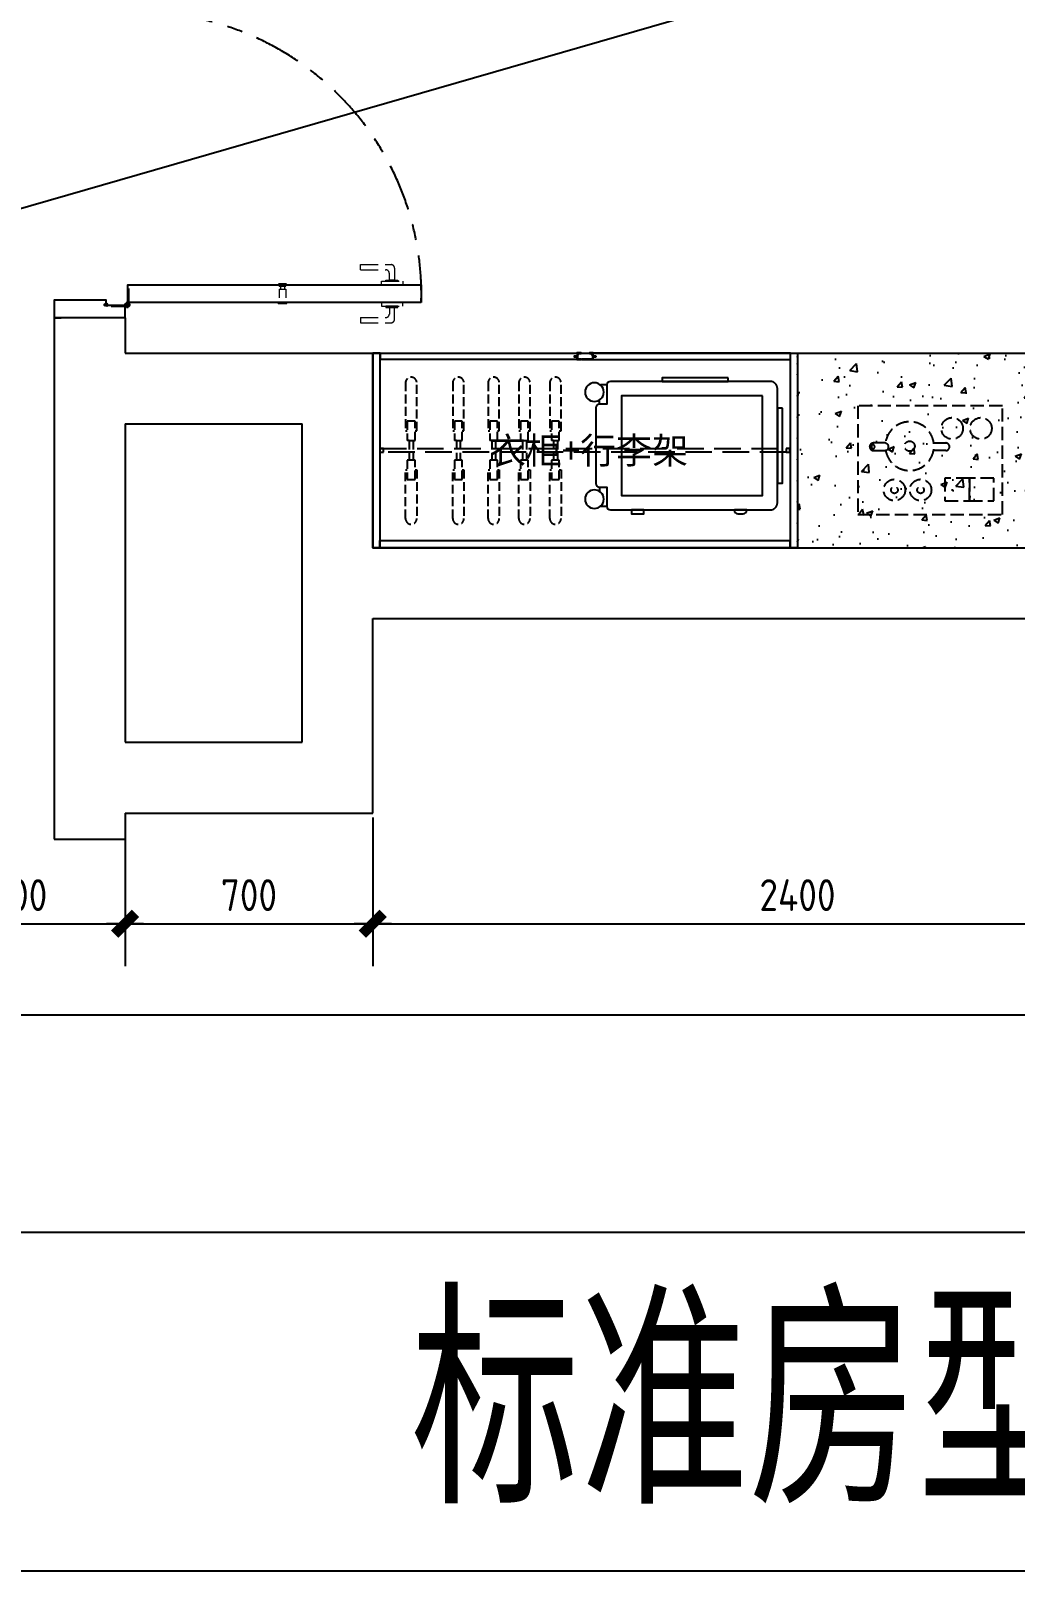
# Model space of a CAD drawing. Extents: x 220391 to 385981, y 332279 to 483868.
# Drawn here: x 246667 to 249449, y 443877 to 448230 of the extents above; entities that cross this region are included whole.
import ezdxf

# ---------------------------------------------------------------- set-up
doc = ezdxf.new("R2010")
doc.units = 0
doc.header["$MEASUREMENT"] = 0
for name, pattern in [('DASH', [0.35, 0.25, -0.1]), ('DOM-虚线', [0.35, 0.25, -0.1]), ('DOM-门开启线', [0.666666, 0.333333, -0.111111, 0.111111, -0.111111]), ('家具平面底图$0$DASH', [0.35, 0.25, -0.1]), ('家具平面底图$0$DOM-虚线', [0.35, 0.25, -0.1])]:
    doc.linetypes.add(name, pattern=pattern)
for name, color, linetype in [('.', 252, 'Continuous'), ('A-门(0.18)-DOM', 60, 'Continuous'), ('A-门套(0.18)-DOM', 60, 'Continuous'), ('F-洁具-DOM', 1, 'Continuous'), ('SH-文字', 50, 'Continuous'), ('墙体', 4, 'Continuous')]:
    doc.layers.add(name, color=color, linetype=linetype)
doc.styles.add('DOM-romans.shx', font='dim.shx')
doc.styles.add('MtXpl_', font='')
doc.styles.get('MtXpl_').set_extended_font_data('YouYuan')
doc.dimstyles.new('DOM_DIM_1 80', dxfattribs={"dimscale": 60, "dimtxt": 1.5, "dimasz": 0.8, "dimexe": 2, "dimexo": 1.5, "dimgap": 0.6, "dimtad": 1, "dimdec": 0, "dimrnd": 5, "dimzin": 12, "dimdsep": 46, "dimtxsty": 'DOM-romans.shx', "dimblk": 'DOM_Dimension_Tick', "dimcen": 0.125, "dimclrd": 44, "dimclre": 44, "dimclrt": 50, "dimadec": 0, "dimazin": 0, "dimtfac": 1, "dimtdec": 0, "dimtix": 1, "dimtmove": 2, "dimatfit": 3, "dimldrblk": 'DOM_Leader_Arrow', "dimfxl": 0, "dimtvp": 1, "dimtolj": 1, "dimtzin": 0, "dimarcsym": 0})

# ---------------------------------------------------------------- blocks, each defined once
blk = doc.blocks.new('ehrhhh')
at = {"color": 0}
blk.add_line((292356.6, 467829.6), (315961.1, 467829.6), dxfattribs=at)
blk.add_lwpolyline([(292356.6, 474869.8), (315961.1, 474869.8), (315961.1, 466871.5), (292356.6, 466871.5)], close=True, dxfattribs=at)
blk = doc.blocks.new('家具平面底图$0$A$C24926126')
at = {"color": 250, "linetype": '家具平面底图$0$DOM-虚线', "ltscale": 100}
for p, q in [((-192.5, 15.9, 0.9), (-55, 15.9, 0.9)), ((-192.5, 15.9), (-55, 15.9)), ((-192.5, 15.9), (-55, 15.9)), ((-192.5, 15.9, 0.9), (-55, 15.9, 0.9)), ((-82.5, 11, 0.9), (-82.5, -11, 0.9)), ((-27.5, 11, 0.9), (-82.5, 11, 0.9)), ((-82.5, 11), (-82.5, -11)), ((-27.5, 11), (-82.5, 11)), ((-82.5, 11), (-82.5, -11)), ((-27.5, 11), (-82.5, 11)), ((-82.5, 11, 0.9), (-82.5, -11, 0.9)), ((-27.5, 11, 0.9), (-82.5, 11, 0.9)), ((-55, 15.9, 0.9), (-55, 11, 0.9)), ((-55, 15.9), (-55, 11)), ((-55, 15.9), (-55, 11)), ((-55, 15.9, 0.9), (-55, 11, 0.9)), ((-27.5, 5.5, 0.9), (-27.5, 11, 0.9)), ((-27.5, 5.5), (-27.5, 11)), ((-27.5, 5.5), (-27.5, 11)), ((-27.5, 5.5, 0.9), (-27.5, 11, 0.9)), ((-27.5, -5.5, 0.9), (-27.5, 5.5, 0.9)), ((-27.5, -5.5), (-27.5, 5.5)), ((27.5, 5.5), (-27.5, 5.5)), ((27.5, 5.5, 0.9), (-27.5, 5.5, 0.9)), ((-27.5, -5.5), (-27.5, 5.5)), ((27.5, 5.5), (-27.5, 5.5)), ((-27.5, -5.5, 0.9), (-27.5, 5.5, 0.9)), ((27.5, 5.5, 0.9), (-27.5, 5.5, 0.9)), ((82.5, 11, 0.9), (27.5, 11, 0.9)), ((82.5, 11), (27.5, 11)), ((27.5, 5.5), (27.5, 11)), ((27.5, 5.5, 0.9), (27.5, 11, 0.9)), ((27.5, 5.5), (27.5, 11)), ((27.5, 5.5, 0.9), (27.5, 11, 0.9)), ((27.5, 5.5), (27.5, -5.5)), ((27.5, 5.5, 0.9), (27.5, -5.5, 0.9)), ((27.5, 5.5), (27.5, -5.5)), ((27.5, 5.5, 0.9), (27.5, -5.5, 0.9)), ((55, 15.9, 0.9), (55, 11, 0.9)), ((192.5, 15.9, 0.9), (55, 15.9, 0.9)), ((55, 15.9), (55, 11)), ((192.5, 15.9), (55, 15.9)), ((82.5, -11, 0.9), (82.5, 11, 0.9)), ((82.5, -11), (82.5, 11)), ((-55, -15.8, 0.9), (-192.5, -15.8, 0.9)), ((-55, -15.8), (-192.5, -15.8)), ((-55, -15.8), (-192.5, -15.8)), ((-55, -15.8, 0.9), (-192.5, -15.8, 0.9)), ((-82.5, -11, 0.9), (-27.5, -11, 0.9)), ((-82.5, -11), (-27.5, -11)), ((-82.5, -11), (-27.5, -11)), ((-82.5, -11, 0.9), (-27.5, -11, 0.9)), ((-55, -11, 0.9), (-55, -15.8, 0.9)), ((-55, -11), (-55, -15.8)), ((-55, -11), (-55, -15.8)), ((-55, -11, 0.9), (-55, -15.8, 0.9)), ((-27.5, -11, 0.9), (-27.5, -5.5, 0.9)), ((-27.5, -11), (-27.5, -5.5)), ((27.5, -5.5), (-27.5, -5.5)), ((27.5, -5.5, 0.9), (-27.5, -5.5, 0.9)), ((-27.5, -11), (-27.5, -5.5)), ((27.5, -5.5), (-27.5, -5.5)), ((-27.5, -11, 0.9), (-27.5, -5.5, 0.9)), ((27.5, -5.5, 0.9), (-27.5, -5.5, 0.9)), ((27.5, -5.5), (27.5, -11)), ((27.5, -5.5, 0.9), (27.5, -11, 0.9)), ((27.5, -5.5), (27.5, -11)), ((27.5, -5.5, 0.9), (27.5, -11, 0.9)), ((27.5, -11, 0.9), (82.5, -11, 0.9)), ((27.5, -11), (82.5, -11)), ((55, -11, 0.9), (55, -15.8, 0.9)), ((55, -11), (55, -15.8)), ((55, -15.8, 0.9), (192.5, -15.8, 0.9)), ((55, -15.8), (192.5, -15.8))]:
    blk.add_line(p, q, dxfattribs=at)
blk.add_lwpolyline([(27.5, -11), (82.5, -11), (82.5, 11), (27.5, 11)], dxfattribs=at)
at = {"color": 250, "linetype": '家具平面底图$0$DOM-虚线', "ltscale": 100, "elevation": 0.9}
blk.add_lwpolyline([(27.5, -11), (82.5, -11), (82.5, 11), (27.5, 11)], dxfattribs=at)
at = {"color": 250, "linetype": '家具平面底图$0$DOM-虚线', "ltscale": 100}
blk.add_lwpolyline([(55, -11), (55, -15.8), (192.5, -15.8, 0.890447), (192.5, 15.9), (55, 15.9), (55, 11)], format="xyb", dxfattribs=at)
at = {"color": 250, "linetype": '家具平面底图$0$DOM-虚线', "ltscale": 100, "elevation": 0.9}
blk.add_lwpolyline([(55, -11), (55, -15.8), (192.5, -15.8, 0.890447), (192.5, 15.9), (55, 15.9), (55, 11)], format="xyb", dxfattribs=at)
at = {"color": 250, "linetype": '家具平面底图$0$DOM-虚线', "ltscale": 100}
for centre, start, end in [((-193.2, 0, 0.9), 87.4952, 272.5048), ((-193.2, 0), 87.4952, 272.5048), ((-193.2, 0), 87.4952, 272.5048), ((-193.2, 0, 0.9), 87.4952, 272.5048), ((190.7, 0, 0.9), 276.6333, 83.3667), ((190.7, 0), 276.6333, 83.3667)]:
    blk.add_arc(centre, 15.9, start, end, dxfattribs=at)
blk = doc.blocks.new('A$Ca7f8b2b1')
at = {"color": 8}
for p, q in [((-31.4, 171.6), (-12.9, 171.6)), ((-10, 117), (-10, 128.9)), ((-10, -117), (-10, -128.9)), ((-31.4, -171.6), (-12.9, -171.6))]:
    blk.add_line(p, q, dxfattribs=at)
for points in [[(0, 107), (0, -107, -0.414214), (-10, -117), (-31.4, -117), (-31.4, -171.6, -0.414214), (-41.4, -181.6), (-493.1, -181.6, -0.414214), (-513.1, -161.6), (-513.1, 161.6, -0.414214), (-493.1, 181.6), (-41.4, 181.6, -0.414214), (-31.4, 171.6), (-31.4, 117), (-10, 117, -0.414214)], [(-426.3, -181.6), (-391.6, -181.6), (-391.6, -182.6, -0.414214), (-401.6, -192.6), (-416.3, -192.6, -0.414214), (-426.3, -182.6)]]:
    blk.add_lwpolyline(points, format="xyb", close=True, dxfattribs=at)
for points in [[(-374.4, 191.4), (-187.8, 191.4), (-187.8, 181.6), (-374.4, 181.6)], [(-471.2, 141), (-72.5, 141), (-72.5, -141.1), (-471.2, -141.1)], [(-527.9, 106.1), (-513.1, 106.1), (-513.1, -106.1), (-527.9, -106.1)], [(-135.5, -181.6), (-100.8, -181.6), (-100.8, -192.6), (-135.5, -192.6)]]:
    blk.add_lwpolyline(points, close=True, dxfattribs=at)
for centre in [(4, 151.3), (4, -151.3)]:
    blk.add_circle(centre, 26.4, dxfattribs=at)
blk = doc.blocks.new('A$Ce5e56844')
at = {"layer": 'A-门(0.18)-DOM'}
h = blk.add_hatch(dxfattribs=at)
h.set_pattern_fill('ANSI37', color=250, scale=8.333333, angle=270, style=0)
h.set_pattern_definition([(315, (42530.9236, 241286.5118), (0.7365695637, 0.7365695637), []), (45, (42530.9236, 241286.5118), (-0.7365695637, 0.7365695637), [])])
edge = h.paths.add_edge_path()
edge.add_line((-53.6, 863.9), (-54.5, 863.9))
edge.add_line((-54.5, 863.9), (-53.6, 864.8))
edge.add_arc((-53.8, 865), 0.208, 315, 495)
edge.add_line((-53.9, 865.1), (-55.1, 863.9))
edge.add_line((-55.1, 863.9), (-55.8, 863.9))
edge.add_line((-55.8, 863.9), (-54.9, 864.8))
edge.add_arc((-55, 865), 0.208, 315, 495)
edge.add_line((-55.2, 865.1), (-56.4, 863.9))
edge.add_line((-56.4, 863.9), (-57, 863.9))
edge.add_line((-57, 863.9), (-56.1, 864.8))
edge.add_arc((-56.3, 865), 0.208, 315, 495)
edge.add_line((-56.4, 865.1), (-57.6, 863.9))
edge.add_line((-57.6, 863.9), (-57.8, 863.9))
edge.add_line((-57.8, 863.9), (-57.8, 863.1))
edge.add_line((-57.8, 863.1), (-57.6, 863.1))
edge.add_line((-57.6, 863.1), (-56.4, 861.9))
edge.add_arc((-56.3, 862.1), 0.208, 225, 302.0278)
edge.add_arc((-56.3, 862.1), 0.208, 302.0278, 374.0362)
edge.add_arc((-56.3, 862.1), 0.208, 374.0362, 405)
edge.add_line((-56.1, 862.2), (-57, 863.1))
edge.add_line((-57, 863.1), (-56.4, 863.1))
edge.add_line((-56.4, 863.1), (-55.2, 861.9))
edge.add_arc((-55, 862.1), 0.208, 225, 302.0278)
edge.add_arc((-55, 862.1), 0.208, 302.0278, 374.0362)
edge.add_arc((-55, 862.1), 0.208, 374.0362, 405)
edge.add_line((-54.9, 862.2), (-55.8, 863.1))
edge.add_line((-55.8, 863.1), (-55.1, 863.1))
edge.add_line((-55.1, 863.1), (-53.9, 861.9))
edge.add_arc((-53.8, 862.1), 0.208, 225, 302.0278)
edge.add_arc((-53.8, 862.1), 0.208, 302.0278, 374.0362)
edge.add_arc((-53.8, 862.1), 0.208, 374.0362, 405)
edge.add_line((-53.6, 862.2), (-54.5, 863.1))
edge.add_line((-54.5, 863.1), (-53.6, 863.1))
edge.add_arc((-51.1, 863.5), 2.5, 189.5941, 530.4059)
edge = h.paths.add_edge_path(flags=16)
edge.add_arc((-51.1, 863.5), 1.67, 90, 450)
h = blk.add_hatch(dxfattribs=at)
h.set_pattern_fill('ANSI37', color=250, scale=8.333333, angle=270, style=0)
h.set_pattern_definition([(315, (42530.7728, 241336.4895), (0.7365695637, 0.7365695637), []), (45, (42530.7728, 241336.4895), (-0.7365695637, 0.7365695637), [])])
edge = h.paths.add_edge_path()
edge.add_line((-53.8, 36.1), (-54.7, 36.1))
edge.add_line((-54.7, 36.1), (-53.8, 35.2))
edge.add_arc((-53.9, 35.1), 0.208, -135, 45, ccw=False)
edge.add_line((-54.1, 34.9), (-55.3, 36.1))
edge.add_line((-55.3, 36.1), (-55.9, 36.1))
edge.add_line((-55.9, 36.1), (-55, 35.2))
edge.add_arc((-55.2, 35.1), 0.208, -135, 45, ccw=False)
edge.add_line((-55.3, 34.9), (-56.5, 36.1))
edge.add_line((-56.5, 36.1), (-57.2, 36.1))
edge.add_line((-57.2, 36.1), (-56.3, 35.2))
edge.add_arc((-56.4, 35.1), 0.208, -135, 45, ccw=False)
edge.add_line((-56.6, 34.9), (-57.8, 36.1))
edge.add_line((-57.8, 36.1), (-58, 36.1))
edge.add_line((-58, 36.1), (-58, 36.9))
edge.add_line((-58, 36.9), (-57.8, 36.9))
edge.add_line((-57.8, 36.9), (-56.6, 38.1))
edge.add_arc((-56.4, 37.9), 0.208, 57.9722, 135, ccw=False)
edge.add_arc((-56.4, 37.9), 0.208, -14.0362, 57.9722, ccw=False)
edge.add_arc((-56.4, 37.9), 0.208, -45, -14.0362, ccw=False)
edge.add_line((-56.3, 37.8), (-57.2, 36.9))
edge.add_line((-57.2, 36.9), (-56.5, 36.9))
edge.add_line((-56.5, 36.9), (-55.3, 38.1))
edge.add_arc((-55.2, 37.9), 0.208, 57.9722, 135, ccw=False)
edge.add_arc((-55.2, 37.9), 0.208, -14.0362, 57.9722, ccw=False)
edge.add_arc((-55.2, 37.9), 0.208, -45, -14.0362, ccw=False)
edge.add_line((-55, 37.8), (-55.9, 36.9))
edge.add_line((-55.9, 36.9), (-55.3, 36.9))
edge.add_line((-55.3, 36.9), (-54.1, 38.1))
edge.add_arc((-53.9, 37.9), 0.208, 57.9722, 135, ccw=False)
edge.add_arc((-53.9, 37.9), 0.208, -14.0362, 57.9722, ccw=False)
edge.add_arc((-53.9, 37.9), 0.208, -45, -14.0362, ccw=False)
edge.add_line((-53.8, 37.8), (-54.7, 36.9))
edge.add_line((-54.7, 36.9), (-53.8, 36.9))
edge.add_arc((-51.3, 36.5), 2.5, -170.4059, 170.4059, ccw=False)
edge = h.paths.add_edge_path(flags=16)
edge.add_arc((-51.3, 36.5), 1.67, -90, 270, ccw=False)
at = {"layer": 'A-门(0.18)-DOM', "color": 250}
for p, q in [((-57.8, 863.9), (-57.8, 863.1)), ((-57.6, 863.9), (-57.8, 863.9)), ((-57.6, 863.1), (-57.8, 863.1)), ((-57.6, 863.9), (-56.4, 865.1)), ((-57.6, 863.1), (-56.4, 861.9)), ((-57, 863.9), (-56.1, 864.8)), ((-56.4, 863.9), (-57, 863.9)), ((-57, 863.1), (-56.1, 862.2)), ((-56.4, 863.1), (-57, 863.1)), ((-56.4, 863.9), (-55.2, 865.1)), ((-56.4, 863.1), (-55.2, 861.9)), ((-55.8, 863.9), (-54.9, 864.8)), ((-55.1, 863.9), (-55.8, 863.9)), ((-55.8, 863.1), (-54.9, 862.2)), ((-55.1, 863.1), (-55.8, 863.1)), ((-55.1, 863.9), (-53.9, 865.1)), ((-55.1, 863.1), (-53.9, 861.9)), ((-54.5, 863.9), (-53.6, 864.8)), ((-53.6, 863.9, 0), (-54.5, 863.9)), ((-53.6, 863.1, 0), (-54.5, 863.1)), ((-54.5, 863.1), (-53.6, 862.2)), ((6.5, 45.5, 0), (6.5, 27.5, 0)), ((8, 82.5), (8, 42.3)), ((10, 82.5), (8, 82.5)), ((10, 77.5), (8, 76.5)), ((10, 71.5), (8, 72.5)), ((10, 65.4), (8, 64.4)), ((10, 59.4), (8, 60.4)), ((10, 82.5), (10, 41.4)), ((-58, 36.1), (-58, 36.9)), ((-57.8, 36.9), (-58, 36.9)), ((-57.8, 36.1), (-58, 36.1)), ((-57.8, 36.9), (-56.6, 38.1)), ((-57.8, 36.1), (-56.6, 34.9)), ((-57.2, 36.9), (-56.3, 37.8)), ((-56.5, 36.9), (-57.2, 36.9)), ((-57.2, 36.1), (-56.3, 35.2)), ((-56.5, 36.1), (-57.2, 36.1)), ((-56.5, 36.9), (-55.3, 38.1)), ((-56.5, 36.1), (-55.3, 34.9)), ((-55.9, 36.9), (-55, 37.8)), ((-55.3, 36.9), (-55.9, 36.9)), ((-55.3, 36.1), (-55.9, 36.1)), ((-55.9, 36.1), (-55, 35.2)), ((-55.3, 36.9), (-54.1, 38.1)), ((-55.3, 36.1), (-54.1, 34.9)), ((-54.7, 36.9), (-53.8, 37.8)), ((-53.8, 36.9, 0), (-54.7, 36.9)), ((-53.8, 36.1, 0), (-54.7, 36.1)), ((-54.7, 36.1), (-53.8, 35.2)), ((-39.5, 35), (0.7, 35)), ((-39.5, 35), (-39.5, 33)), ((-39.5, 33), (1.6, 33)), ((-34.5, 33), (-33.5, 35)), ((-28.5, 33), (-29.5, 35)), ((-22.4, 33), (-21.4, 35)), ((-16.4, 33), (-17.4, 35)), ((15.5, 36.5, 0), (-2.5, 36.5, 0)), ((0, 33), (0, 35)), ((8, 43), (10, 43))]:
    blk.add_line(p, q, dxfattribs=at)
at = {"layer": 'A-门(0.18)-DOM', "color": 8, "linetype": 'DASH', "lineweight": 9, "ltscale": 200}
for p, q in [((665.4, 135.4), (665.4, 150.2)), ((665.4, 150.2), (751.6, 150.2)), ((665.4, 135.4), (736.9, 135.4)), ((761.6, 140.2), (761.6, 135.4)), ((761.6, 140.2), (761.6, 106.6)), ((746.9, 106.6), (746.9, 125.4)), ((761.6, 106.6), (746.9, 106.6)), ((665.4, 0.6), (665.4, -14.2)), ((665.4, 0.6), (736.9, 0.6)), ((761.6, 29.4), (746.9, 29.4)), ((746.9, 29.4), (746.9, 10.6)), ((761.6, -4.2), (761.6, 29.4)), ((761.6, -4.2), (761.6, 0.6)), ((665.4, -14.2), (751.6, -14.2))]:
    blk.add_line(p, q, dxfattribs=at)
at = {"layer": 'A-门(0.18)-DOM', "color": 8, "linetype": 'DASH', "lineweight": 9, "ltscale": 100}
for p, q in [((433, 94.2), (435.8, 96.4)), ((433, 94.2), (433, 93)), ((433, 94.2), (457, 94.2)), ((433, 93), (457, 93)), ((435.8, 96.4), (454.2, 96.4)), ((435.8, 88.9), (435.8, 93)), ((435.8, 88.9), (454.2, 88.9)), ((439, 88.9), (439, 81)), ((451, 88.9), (451, 81)), ((454.2, 96.4), (457, 94.2)), ((454.2, 88.9), (454.2, 93)), ((457, 94.2), (457, 93)), ((435.8, 81), (435.8, 43)), ((435.8, 81), (454.2, 81)), ((454.2, 81), (454.2, 43)), ((433, 43), (457, 43)), ((433, 40.6), (433, 43)), ((433, 40.6), (457, 40.6)), ((457, 40.6), (457, 43))]:
    blk.add_line(p, q, dxfattribs=at)
at = {"layer": 'A-门(0.18)-DOM', "color": 1}
blk.add_lwpolyline([(837, 43), (8, 43), (8, 93), (837, 93)], close=True, dxfattribs=at)
at = {"layer": 'A-门(0.18)-DOM', "color": 8, "linetype": 'DASH', "lineweight": 9, "ltscale": 200}
for points in [[(785, 93), (725, 93), (725, 103), (785, 103)], [(771.2, 103), (736.8, 103), (736.8, 106.6), (771.2, 106.6)], [(785, 43), (725, 43), (725, 33), (785, 33)], [(771.2, 33), (736.8, 33), (736.8, 29.4), (771.2, 29.4)]]:
    blk.add_lwpolyline(points, close=True, dxfattribs=at)
at = {"layer": 'A-门(0.18)-DOM', "color": 250}
for centre, radius in [((-51.1, 863.5, 0), 1.67), ((-51.3, 36.5, 0), 1.67), ((6.5, 36.5), 6), ((6.5, 36.5), 5)]:
    blk.add_circle(centre, radius, dxfattribs=at)
for centre, radius, start, end in [((-56.3, 865), 0.208, 315, 135), ((-56.3, 862.1), 0.208, 225, 45), ((-55, 865), 0.208, 315, 135), ((-55, 862.1), 0.208, 225, 45), ((-53.8, 865), 0.208, 315, 135), ((-53.8, 862.1), 0.208, 225, 45), ((-51.1, 863.5, 0), 2.5, 189.5941, 170.4059), ((-56.4, 37.9), 0.208, 315, 135), ((-56.4, 35.1), 0.208, 225, 45), ((-55.2, 37.9), 0.208, 315, 135), ((-55.2, 35.1), 0.208, 225, 45), ((-53.9, 37.9), 0.208, 315, 135), ((-53.9, 35.1), 0.208, 225, 45), ((-51.3, 36.5, 0), 2.5, 189.5941, 170.4059)]:
    blk.add_arc(centre, radius, start, end, dxfattribs=at)
at = {"layer": 'A-门(0.18)-DOM', "color": 250, "linetype": 'DOM-门开启线', "ltscale": 400}
blk.add_arc((40.8, 66.5, 0), 796.6, 358.3103, 92.9233, dxfattribs=at)
at = {"layer": 'A-门(0.18)-DOM', "color": 8, "linetype": 'DASH', "lineweight": 9, "ltscale": 200}
for centre, start, end in [((736.9, 125.4), 0, 90), ((751.6, 140.2), 0, 90), ((736.9, 10.6), 270, 0), ((751.6, -4.2), 270, 0)]:
    blk.add_arc(centre, 10, start, end, dxfattribs=at)
at = {"layer": 'A-门套(0.18)-DOM', "color": 1}
for points in [[(0.2, 900), (0.2, 865), (-57.8, 865), (-57.8, 865), (-57.8, 865), (-57.8, 862), (-52.8, 862), (-52.8, 850), (-199.8, 850), (-199.8, 900), (-179.8, 900)], [(0, 0), (0, 35), (-58, 35), (-58, 35), (-58, 35), (-58, 38), (-53, 38), (-53, 50), (-200, 50), (-200, 0), (-180, 0)]]:
    blk.add_lwpolyline(points, dxfattribs=at)
blk = doc.blocks.new('DOM_Dimension_Tick')
at = {"color": 0, "linetype": 'ByBlock'}
for p, q in [((-1.091, 0), (0, 0)), ((0, 0), (1.091, 0))]:
    blk.add_line(p, q, dxfattribs=at)
at = {"color": 0, "linetype": 'Continuous', "const_width": 0.608}
blk.add_lwpolyline([(-0.61, -0.61), (0.61, 0.61)], dxfattribs=at)
blk = doc.blocks.new('*D915')
at = {"color": 44, "lineweight": -2, "transparency": 16777216}
for p, q in [((246247, 448519.4), (245827, 448519.4)), ((245947, 448471.4), (245947, 447367.4)), ((246247, 447319.4), (245827, 447319.4))]:
    blk.add_line(p, q, dxfattribs=at)
at = {"layer": 'Defpoints', "color": 0, "transparency": 16777216}
for p in [(246933.7, 448519.4), (245947, 447319.4), (246933.7, 447319.4)]:
    blk.add_point(p, dxfattribs=at)
at = {"color": 44, "lineweight": -2, "transparency": 16777216, "xscale": 48, "yscale": 48, "zscale": 48}
for p, rotation in [((245947, 448519.4), 90), ((245947, 447319.4), 270)]:
    blk.add_blockref('DOM_Dimension_Tick', p, dxfattribs=dict(at, rotation=rotation))
at = {"color": 50, "transparency": 16777216, "insert": (245866, 447919.4), "char_height": 90, "attachment_point": 5, "rotation": 90, "style": 'DOM-romans.shx'}
blk.add_mtext('\\A1;1200', dxfattribs=at)
blk = doc.blocks.new('DOM_Leader_Arrow')
at = {"color": 0, "linetype": 'ByBlock'}
blk.add_line((0, 0), (-1.5, 0), dxfattribs=at)
for points in [[(-1.288, 1.003), (-0.895, 1.278), (-0.36, 0), (0, 0)], [(-1.288, -1.003), (-0.895, -1.278), (-0.36, 0), (0, 0)]]:
    blk.add_solid(points, dxfattribs=at)
blk = doc.blocks.new('*D916')
at = {"color": 44, "lineweight": -2, "transparency": 16777216}
for p, q in [((246247, 447319.4), (245827, 447319.4)), ((245947, 447271.4), (245947, 446817.4)), ((246247, 446769.4), (245827, 446769.4))]:
    blk.add_line(p, q, dxfattribs=at)
at = {"layer": 'Defpoints', "color": 0, "transparency": 16777216}
for p in [(246933.7, 447319.4), (245947, 446769.4), (247633.7, 446769.4)]:
    blk.add_point(p, dxfattribs=at)
at = {"color": 44, "lineweight": -2, "transparency": 16777216, "xscale": 48, "yscale": 48, "zscale": 48}
for p, rotation in [((245947, 447319.4), 90), ((245947, 446769.4), 270)]:
    blk.add_blockref('DOM_Dimension_Tick', p, dxfattribs=dict(at, rotation=rotation))
at = {"color": 50, "transparency": 16777216, "insert": (245866, 447044.4), "char_height": 90, "attachment_point": 5, "rotation": 90, "style": 'DOM-romans.shx'}
blk.add_mtext('\\A1;550', dxfattribs=at)
blk = doc.blocks.new('*D918')
at = {"color": 44, "lineweight": -2, "transparency": 16777216}
for p, q in [((246333.7, 446006.5), (246333.7, 445586.5)), ((246933.7, 446006.5), (246933.7, 445586.5)), ((246381.7, 445706.5), (246885.7, 445706.5))]:
    blk.add_line(p, q, dxfattribs=at)
at = {"layer": 'Defpoints', "color": 0, "transparency": 16777216}
for p in [(246333.7, 448540.7), (246933.7, 448540.7), (246933.7, 445706.5)]:
    blk.add_point(p, dxfattribs=at)
at = {"color": 44, "lineweight": -2, "transparency": 16777216, "xscale": 48, "yscale": 48, "zscale": 48, "rotation": 180}
blk.add_blockref('DOM_Dimension_Tick', (246333.7, 445706.5), dxfattribs=at)
at = {"color": 44, "lineweight": -2, "transparency": 16777216, "xscale": 48, "yscale": 48, "zscale": 48}
blk.add_blockref('DOM_Dimension_Tick', (246933.7, 445706.5), dxfattribs=at)
at = {"color": 50, "transparency": 16777216, "insert": (246633.7, 445787.5), "char_height": 90, "attachment_point": 5, "style": 'DOM-romans.shx'}
blk.add_mtext('\\A1;600', dxfattribs=at)
blk = doc.blocks.new('*D919')
at = {"color": 44, "lineweight": -2, "transparency": 16777216}
for p, q in [((246933.7, 446006.5), (246933.7, 445586.5)), ((247633.7, 446006.5), (247633.7, 445586.5)), ((246981.7, 445706.5), (247585.7, 445706.5))]:
    blk.add_line(p, q, dxfattribs=at)
at = {"layer": 'Defpoints', "color": 0, "transparency": 16777216}
for p in [(246933.7, 448540.7), (247633.7, 447440.7), (247633.7, 445706.5)]:
    blk.add_point(p, dxfattribs=at)
at = {"color": 44, "lineweight": -2, "transparency": 16777216, "xscale": 48, "yscale": 48, "zscale": 48, "rotation": 180}
blk.add_blockref('DOM_Dimension_Tick', (246933.7, 445706.5), dxfattribs=at)
at = {"color": 44, "lineweight": -2, "transparency": 16777216, "xscale": 48, "yscale": 48, "zscale": 48}
blk.add_blockref('DOM_Dimension_Tick', (247633.7, 445706.5), dxfattribs=at)
at = {"color": 50, "transparency": 16777216, "insert": (247283.7, 445787.5), "char_height": 90, "attachment_point": 5, "style": 'DOM-romans.shx'}
blk.add_mtext('\\A1;700', dxfattribs=at)
blk = doc.blocks.new('*D920')
at = {"color": 44, "lineweight": -2, "transparency": 16777216}
for p, q in [((247633.7, 446006.5), (247633.7, 445586.5)), ((250033.7, 446006.5), (250033.7, 445586.5)), ((247681.7, 445706.5), (249985.7, 445706.5))]:
    blk.add_line(p, q, dxfattribs=at)
at = {"layer": 'Defpoints', "color": 0, "transparency": 16777216}
for p in [(247633.7, 447440.7), (250033.7, 447440.7), (250033.7, 445706.5)]:
    blk.add_point(p, dxfattribs=at)
at = {"color": 44, "lineweight": -2, "transparency": 16777216, "xscale": 48, "yscale": 48, "zscale": 48, "rotation": 180}
blk.add_blockref('DOM_Dimension_Tick', (247633.7, 445706.5), dxfattribs=at)
at = {"color": 44, "lineweight": -2, "transparency": 16777216, "xscale": 48, "yscale": 48, "zscale": 48}
blk.add_blockref('DOM_Dimension_Tick', (250033.7, 445706.5), dxfattribs=at)
at = {"color": 50, "transparency": 16777216, "insert": (248833.7, 445787.5), "char_height": 90, "attachment_point": 5, "style": 'DOM-romans.shx'}
blk.add_mtext('\\A1;2400', dxfattribs=at)
blk = doc.blocks.new('*D922')
at = {"color": 44, "lineweight": -2, "transparency": 16777216}
for p, q in [((246333.7, 445706.5), (246333.7, 445328.9)), ((253835, 445706.5), (253835, 445328.9)), ((246381.7, 445448.9), (253787, 445448.9))]:
    blk.add_line(p, q, dxfattribs=at)
at = {"layer": 'Defpoints', "color": 0, "transparency": 16777216}
for p in [(246333.7, 445796.5), (253835, 445796.5), (253835, 445448.9)]:
    blk.add_point(p, dxfattribs=at)
at = {"color": 44, "lineweight": -2, "transparency": 16777216, "xscale": 48, "yscale": 48, "zscale": 48, "rotation": 180}
blk.add_blockref('DOM_Dimension_Tick', (246333.7, 445448.9), dxfattribs=at)
at = {"color": 44, "lineweight": -2, "transparency": 16777216, "xscale": 48, "yscale": 48, "zscale": 48}
blk.add_blockref('DOM_Dimension_Tick', (253835, 445448.9), dxfattribs=at)
at = {"color": 50, "transparency": 16777216, "insert": (250084.4, 445529.9), "char_height": 90, "attachment_point": 5, "style": 'DOM-romans.shx'}
blk.add_mtext('\\A1;7500', dxfattribs=at)

msp = doc.modelspace()

# ---------------------------------------------------------------- hatches: boundary and pattern name
at = {"layer": '.', "ltscale": 0.025}
h = msp.add_hatch(color=250, dxfattribs=at)
h.dxf.hatch_style = 1
edge = h.paths.add_edge_path()
edge.add_line((248207.3, 447309.4), (248209.5, 447308.7))
edge.add_arc((248209.5, 447308.8), 0.1, 252.175, 360)
edge.add_line((248209.6, 447308.8), (248209.6, 447309.4))
edge.add_line((248209.6, 447309.4), (248211.3, 447309.4))
edge.add_line((248211.3, 447309.4), (248211.3, 447301.6))
edge.add_line((248211.3, 447301.6), (248211.3, 447309.4))
edge.add_line((248211.3, 447309.4), (248211.3, 447301.6))
edge.add_line((248211.3, 447301.6), (248210.6, 447301.6))
edge.add_arc((248210.6, 447301.5), 0.1, 449.3037, 540)
edge.add_line((248210.5, 447301.5), (248210.5, 447301.4))
edge.add_arc((248210.7, 447301.4), 0.25, 540, 630)
edge.add_line((248210.7, 447301.1), (248212.5, 447301.1))
edge.add_arc((248212.5, 447301.4), 0.25, 270, 311.8702)
edge.add_arc((248212.8, 447301), 0.25, 450, 491.8702, ccw=False)
edge.add_line((248212.8, 447301.3), (248222.2, 447301.3))
edge.add_arc((248222.2, 447301.8), 0.5, 270, 360)
edge.add_line((248222.7, 447301.8), (248222.7, 447302.1))
edge.add_arc((248222.2, 447302.1), 0.5, 360, 450)
edge.add_line((248222.2, 447302.6), (248212.7, 447302.6))
edge.add_line((248212.7, 447302.6), (248212.7, 447303.4))
edge.add_line((248212.7, 447303.4), (248212.6, 447303.6))
edge.add_line((248212.6, 447303.6), (248212.6, 447312.2))
edge.add_arc((248215.6, 447312.2), 3, 524.6049, 540, ccw=False)
edge.add_arc((248221.2, 447310.7), 8.73, 482.8783, 524.6049, ccw=False)
edge.add_arc((248218.1, 447315.5), 3, 450, 482.8783, ccw=False)
edge.add_line((248218.1, 447318.5), (248222.2, 447318.5))
edge.add_arc((248222.2, 447319), 0.5, 270, 360)
edge.add_line((248222.7, 447319), (248222.7, 447319.4))
edge.add_arc((248222.2, 447319.4), 0.5, 360, 450)
edge.add_line((248222.2, 447319.9), (248213.9, 447319.9))
edge.add_arc((248213.9, 447320.4), 0.5, 245.6127, 270, ccw=False)
edge.add_line((248213.7, 447320), (248213.6, 447320))
edge.add_arc((248213.4, 447319.5), 0.5, 425.6127, 450)
edge.add_line((248213.4, 447320), (248210.7, 447320))
edge.add_arc((248210.7, 447319.8), 0.25, 450, 540)
edge.add_line((248210.5, 447319.8), (248210.5, 447319.7))
edge.add_arc((248210.6, 447319.7), 0.1, 180, 270)
edge.add_line((248210.6, 447319.6), (248211.3, 447319.6))
edge.add_line((248211.3, 447319.6), (248211.3, 447310.4))
edge.add_line((248211.3, 447310.4), (248209.6, 447310.4))
edge.add_line((248209.6, 447310.4), (248209.6, 447311))
edge.add_arc((248209.5, 447311), 0.1, 360, 467.825)
edge.add_line((248209.5, 447311.1), (248207.3, 447310.4))
edge.add_line((248207.3, 447310.4), (248207.3, 447311))
edge.add_arc((248207.2, 447311), 0.1, 360, 467.825)
edge.add_line((248207.2, 447311.1), (248205.1, 447310.4))
edge.add_line((248205.1, 447310.4), (248205.1, 447311))
edge.add_arc((248205, 447311), 0.1, 360, 467.825)
edge.add_line((248204.9, 447311.1), (248202.9, 447310.4))
edge.add_arc((248202.9, 447310.3), 0.1, 467.825, 540)
edge.add_line((248202.8, 447310.3), (248202.8, 447309.5))
edge.add_arc((248202.9, 447309.5), 0.1, 180, 252.175)
edge.add_line((248202.9, 447309.4), (248204.9, 447308.7))
edge.add_arc((248205, 447308.8), 0.1, 252.175, 360)
edge.add_line((248205.1, 447308.8), (248205.1, 447309.4))
edge.add_line((248205.1, 447309.4), (248207.2, 447308.7))
edge.add_arc((248207.2, 447308.8), 0.1, 252.175, 360)
edge.add_line((248207.3, 447308.8), (248207.3, 447309.4))
h = msp.add_hatch(color=250, dxfattribs=at)
h.dxf.hatch_style = 1
edge = h.paths.add_edge_path()
edge.add_arc((248264.2, 447310.3), 0.1, 360, 432.175)
edge.add_line((248264.3, 447310.4), (248262.2, 447311.1))
edge.add_arc((248262.2, 447311), 0.1, 432.175, 540)
edge.add_line((248262.1, 447311), (248262.1, 447310.4))
edge.add_line((248262.1, 447310.4), (248259.9, 447311.1))
edge.add_arc((248259.9, 447311), 0.1, 432.175, 540)
edge.add_line((248259.8, 447311), (248259.8, 447310.4))
edge.add_line((248259.8, 447310.4), (248257.6, 447311.1))
edge.add_arc((248257.6, 447311), 0.1, 432.175, 540)
edge.add_line((248257.5, 447311), (248257.5, 447310.4))
edge.add_line((248257.5, 447310.4), (248255.8, 447310.4))
edge.add_line((248255.8, 447310.4), (248255.8, 447319.6))
edge.add_line((248255.8, 447319.6), (248256.6, 447319.6))
edge.add_arc((248256.6, 447319.7), 0.1, 270, 360)
edge.add_line((248256.7, 447319.7), (248256.7, 447319.8))
edge.add_arc((248256.4, 447319.8), 0.25, 360, 450)
edge.add_line((248256.4, 447320), (248253.7, 447320))
edge.add_arc((248253.7, 447319.5), 0.5, 450, 474.3873)
edge.add_line((248253.5, 447320), (248253.5, 447320))
edge.add_arc((248253.2, 447320.4), 0.5, 270, 294.3873, ccw=False)
edge.add_line((248253.2, 447319.9), (248246, 447319.9))
edge.add_arc((248246, 447319.4), 0.5, 450, 540)
edge.add_line((248245.5, 447319.4), (248245.5, 447319))
edge.add_arc((248246, 447319), 0.5, 540, 630)
edge.add_line((248246, 447318.5), (248249.1, 447318.5))
edge.add_arc((248249.1, 447315.5), 3, 417.1217, 450, ccw=False)
edge.add_arc((248246, 447310.7), 8.73, 375.3951, 417.1217, ccw=False)
edge.add_arc((248251.5, 447312.2), 3, 360, 375.3951, ccw=False)
edge.add_line((248254.5, 447312.2), (248254.5, 447303.6))
edge.add_line((248254.5, 447303.6), (248254.4, 447303.4))
edge.add_line((248254.4, 447303.4), (248254.4, 447302.6))
edge.add_line((248254.4, 447302.6), (248224.6, 447302.6))
edge.add_arc((248224.6, 447302.1), 0.5, 450, 540)
edge.add_line((248224.1, 447302.1), (248224.1, 447301.8))
edge.add_arc((248224.6, 447301.8), 0.5, 540, 630)
edge.add_line((248224.6, 447301.3), (248254.3, 447301.3))
edge.add_arc((248254.3, 447301), 0.25, 408.1298, 450, ccw=False)
edge.add_arc((248254.6, 447301.4), 0.25, 228.1298, 270)
edge.add_line((248254.6, 447301.1), (248256.4, 447301.1))
edge.add_arc((248256.4, 447301.4), 0.25, 270, 360)
edge.add_line((248256.7, 447301.4), (248256.7, 447301.5))
edge.add_arc((248256.6, 447301.5), 0.1, 360, 450.6963)
edge.add_line((248256.6, 447301.6), (248255.8, 447301.6))
edge.add_line((248255.8, 447301.6), (248255.8, 447309.4))
edge.add_line((248255.8, 447309.4), (248257.5, 447309.4))
edge.add_line((248257.5, 447309.4), (248257.5, 447308.8))
edge.add_arc((248257.6, 447308.8), 0.1, 180, 287.825)
edge.add_line((248257.6, 447308.7), (248259.8, 447309.4))
edge.add_line((248259.8, 447309.4), (248259.8, 447308.8))
edge.add_arc((248259.9, 447308.8), 0.1, 180, 287.825)
edge.add_line((248259.9, 447308.7), (248262.1, 447309.4))
edge.add_line((248262.1, 447309.4), (248262.1, 447308.8))
edge.add_arc((248262.2, 447308.8), 0.1, 180, 287.825)
edge.add_line((248262.2, 447308.7), (248264.3, 447309.4))
edge.add_arc((248264.2, 447309.5), 0.1, 287.825, 360)
edge.add_line((248264.3, 447309.5), (248264.3, 447310.3))
at = {"layer": '.'}
h = msp.add_hatch(dxfattribs=at)
h.set_pattern_fill('AR-CONC', color=8, scale=25)
h.set_pattern_definition([(50, (250081.51, 446769.39), (179.315, -15.688), [18.75, -206.25]), (355, (250081.5, 446769.4), (-34.688, 188.048), [15, -165]), (100.451, (250096.45, 446768.08), (144.627, 172.36), [15.935, -175.286]), (46.184, (250081.5, 446819.4), (266.81, -41.38), [28.125, -309.375]), (96.636, (250103.74, 446815.94), (233.665, 243.53), [23.903, -262.93]), (351.184, (250081.5, 446819.4), (233.665, 243.53), [22.5, -247.5]), (21, (250106.51, 446806.89), (149.227, -100.655), [18.75, -206.25]), (326, (250106.5, 446806.9), (60.83, 181.288), [15, -165]), (71.451, (250118.94, 446798.5), (210.056, 80.633), [15.935, -175.286]), (37.5, (250081.51, 446769.39), (3.04, 83.2235), [0, -163, 0, -167.5, 0, -165.625]), (7.5, (250081.51, 446769.39), (65.7674, 98.603), [0, -95.5, 0, -159.25, 0, -63.125]), (327.5, (250025.76, 446769.39), (133.4556, -5.6387), [0, -62.5, 0, -195, 0, -258.75]), (317.5, (250000.76, 446769.39), (145.797, 25.026), [0, -81.25, 0, -129.5, 0, -183.75])])
h.paths.add_polyline_path([(249983.7, 447319.3), (248833.7, 447319.3), (248833.7, 446769.4), (249983.7, 446769.4)])

# ---------------------------------------------------------------- linework, layer by layer
at = {"color": 4}
for p, q in [((246933.7, 447419.4), (246733.7, 447419.4)), ((246733.7, 447419.4), (246733.7, 445945.3)), ((246933.7, 447419.4), (246933.7, 447319.4)), ((246933.7, 447319.4), (247633.7, 447319.4)), ((247633.7, 447319.4), (247633.7, 446769.4)), ((248833.7, 447319.4), (248833.7, 446769.4)), ((246933.7, 447119.4), (247433.7, 447119.4)), ((246933.7, 447119.4), (246933.7, 446219.4)), ((247433.7, 446219.4), (247433.7, 447119.4)), ((247633.7, 446769.4), (253835, 446769.4)), ((247633.7, 446569.4), (254035, 446569.4)), ((247633.7, 446019.4), (247633.7, 446569.4)), ((246933.7, 446219.4), (247433.7, 446219.4)), ((246933.7, 446019.4), (247633.7, 446019.4)), ((246933.7, 446019.4), (246933.7, 445945.3)), ((246733.7, 445945.3), (246933.7, 445945.3))]:
    msp.add_line(p, q, dxfattribs=at)
at = {"color": 2}
msp.add_line((247633.7, 447319.4), (249983.7, 447319.3), dxfattribs=at)
at = {"color": 1, "ltscale": 0.025}
msp.add_line((248255.8, 447310.4), (248255.8, 447319.6), dxfattribs=at)
msp.add_line((248255.8, 447310.4), (248255.8, 447319.6), dxfattribs=at)
at = {"color": 8, "linetype": '家具平面底图$0$DASH', "ltscale": 300}
for p, q in [((247653.7, 447049.8), (248802, 447049.8)), ((248802, 447039.8), (247653.7, 447039.8))]:
    msp.add_line(p, q, dxfattribs=at)
at = {"color": 2, "ltscale": 0.025}
for points in [[(247633.7, 447320.2), (247653.7, 447320.2), (247653.7, 446769.4), (247633.7, 446769.4)], [(247655.4, 447319.6), (248211.3, 447319.6), (248211.3, 447311.1), (248202.8, 447311.1), (248202.8, 447308.7), (248211.3, 447308.7), (248211.3, 447301.6), (247655.4, 447301.6)], [(248813.7, 447319.6), (248833.7, 447319.6), (248833.7, 446768.8), (248813.7, 446768.8)], [(247653.7, 446769.4), (247653.7, 446789.4), (248812, 446789.4), (248812, 446769.4)]]:
    msp.add_lwpolyline(points, close=True, dxfattribs=at)
at = {"color": 1, "ltscale": 0.025}
for points in [[(248207.3, 447309.4), (248209.5, 447308.7, 0.508564), (248209.6, 447308.8), (248209.6, 447309.4), (248211.3, 447309.4), (248211.3, 447301.6), (248211.3, 447309.4), (248211.3, 447301.6), (248210.6, 447301.6, 0.417777), (248210.5, 447301.5), (248210.5, 447301.4, 0.414214), (248210.7, 447301.1), (248212.5, 447301.1, 0.184754), (248212.6, 447301.2, -0.184753), (248212.8, 447301.3), (248222.2, 447301.3, 0.414214), (248222.7, 447301.8), (248222.7, 447302.1, 0.414214), (248222.2, 447302.6), (248212.7, 447302.6), (248212.7, 447303.4), (248212.6, 447303.6), (248212.6, 447312.2, -0.067275), (248212.8, 447313, -0.184105), (248216.4, 447318, -0.144451), (248218.1, 447318.5), (248222.2, 447318.5, 0.414214), (248222.7, 447319), (248222.7, 447319.4, 0.414214), (248222.2, 447319.9), (248213.9, 447319.9, -0.106813), (248213.7, 447320), (248213.6, 447320, 0.106813), (248213.4, 447320), (248210.7, 447320, 0.414214), (248210.5, 447319.8), (248210.5, 447319.7, 0.414214), (248210.6, 447319.6), (248211.3, 447319.6), (248211.3, 447310.4), (248209.6, 447310.4), (248209.6, 447311, 0.508564), (248209.5, 447311.1), (248207.3, 447310.4), (248207.3, 447311, 0.508564), (248207.2, 447311.1), (248205.1, 447310.4), (248205.1, 447311, 0.508564), (248204.9, 447311.1), (248202.9, 447310.4, 0.325764), (248202.8, 447310.3), (248202.8, 447309.5, 0.325764), (248202.9, 447309.4), (248204.9, 447308.7, 0.508564), (248205.1, 447308.8), (248205.1, 447309.4), (248207.2, 447308.7, 0.508564), (248207.3, 447308.8)], [(248264.3, 447310.3, 0.325764), (248264.3, 447310.4), (248262.2, 447311.1, 0.508564), (248262.1, 447311), (248262.1, 447310.4), (248259.9, 447311.1, 0.508564), (248259.8, 447311), (248259.8, 447310.4), (248257.6, 447311.1, 0.508564), (248257.5, 447311), (248257.5, 447310.4), (248255.8, 447310.4), (248255.8, 447319.6), (248256.6, 447319.6, 0.414214), (248256.7, 447319.7), (248256.7, 447319.8, 0.414214), (248256.4, 447320), (248253.7, 447320, 0.106813), (248253.5, 447320), (248253.5, 447320, -0.106813), (248253.2, 447319.9), (248246, 447319.9, 0.414214), (248245.5, 447319.4), (248245.5, 447319, 0.414214), (248246, 447318.5), (248249.1, 447318.5, -0.144451), (248250.7, 447318, -0.184105), (248254.4, 447313, -0.067275), (248254.5, 447312.2), (248254.5, 447303.6), (248254.4, 447303.4), (248254.4, 447302.6), (248224.6, 447302.6, 0.414214), (248224.1, 447302.1), (248224.1, 447301.8, 0.414214), (248224.6, 447301.3), (248254.3, 447301.3, -0.184753), (248254.5, 447301.2, 0.184754), (248254.6, 447301.1), (248256.4, 447301.1, 0.414214), (248256.7, 447301.4), (248256.7, 447301.5, 0.417777), (248256.6, 447301.6), (248255.8, 447301.6), (248255.8, 447309.4), (248257.5, 447309.4), (248257.5, 447308.8, 0.508564), (248257.6, 447308.7), (248259.8, 447309.4), (248259.8, 447308.8, 0.508564), (248259.9, 447308.7), (248262.1, 447309.4), (248262.1, 447308.8, 0.508564), (248262.2, 447308.7), (248264.3, 447309.4, 0.325764), (248264.3, 447309.5)]]:
    msp.add_lwpolyline(points, format="xyb", close=True, dxfattribs=at)
at = {"color": 2, "ltscale": 0.025}
msp.add_lwpolyline([(248813.7, 447301.6), (248813.7, 447319.6), (248255.8, 447319.6), (248255.8, 447311.1), (248264.3, 447311.1), (248264.3, 447308.7), (248255.8, 447308.7), (248255.8, 447301.6), (248255.8, 447309.4), (248255.8, 447301.6), (248813.7, 447301.6)], dxfattribs=at)
at = {"color": 8, "linetype": '家具平面底图$0$DASH', "ltscale": 300}
for points in [[(247663.7, 447049.8), (247653.7, 447049.8), (247653.7, 447039.8), (247663.7, 447039.8)], [(248812, 447049.8), (248802, 447049.8), (248802, 447039.8), (248812, 447039.8)]]:
    msp.add_lwpolyline(points, close=True, dxfattribs=at)
at = {"color": 4}
for p in [(248833.7, 447308.7), (248833.7, 447288.7), (248833.7, 447258.7), (248833.7, 447198.7), (248833.7, 447138.8), (248833.7, 447078.8), (248833.7, 447018.8), (248833.7, 446958.8), (248833.7, 446898.8), (248833.7, 446838.8)]:
    msp.add_point(p, dxfattribs=at)
at = {"layer": 'F-洁具-DOM', "color": 8, "linetype": 'DOM-虚线', "ltscale": 150}
for p, q in [((249082.4, 447065.5), (249048.4, 447065.5)), ((249218.5, 447065.5), (249252.5, 447065.5)), ((249048.4, 447043.9), (249082.7, 447043.9)), ((249252.5, 447043.9), (249218.2, 447043.9))]:
    msp.add_line(p, q, dxfattribs=at)
for points in [[(249412.9, 447170.8), (249003.9, 447170.8), (249003.9, 446863.3), (249412.9, 446863.3)], [(249319.3, 446965.7), (249249.9, 446965.7), (249249.9, 446901.5), (249319.3, 446901.5)], [(249388.7, 446965.7), (249319.3, 446965.7), (249319.3, 446901.5), (249388.7, 446901.5)]]:
    msp.add_lwpolyline(points, close=True, dxfattribs=at)
for centre, radius in [((249270.7, 447106.6), 30.5), ((249352, 447106.6), 30.5), ((249150.5, 447056.5), 14.4), ((249107.6, 446932.5), 30.3), ((249107.6, 446932.5), 9.53), ((249181.6, 446932.5), 30.3), ((249181.6, 446932.5), 9.53)]:
    msp.add_circle(centre, radius, dxfattribs=at)
for centre, radius, start, end in [((249150.5, 447056.5), 68.9, 190.5491, 172.5483), ((249048.4, 447054.7), 10.8, 90, 270), ((249252.5, 447054.7), 10.8, 270, 90)]:
    msp.add_arc(centre, radius, start, end, dxfattribs=at)
at = {"layer": 'F-洁具-DOM', "color": 8, "linetype": 'DOM-虚线', "ltscale": 150, "extrusion": (0, 0, -1)}
for centre, major_axis, ratio, start_param, end_param in [((249082.4, 447054.7), (-0.3, 10.8), 0.699766, 0, 3.179427), ((249047.2, 447054.7), (0, -6.1), 0.764669, -3.141592653589793, 3.141592653589793)]:
    msp.add_ellipse(centre, major_axis=major_axis, ratio=ratio, start_param=start_param, end_param=end_param, dxfattribs=at)
at = {"layer": 'F-洁具-DOM', "color": 8, "linetype": 'DOM-虚线', "ltscale": 150}
for start_param, end_param in [(0, 0.037834), (3.141593, 3.179427)]:
    msp.add_ellipse((249218.5, 447054.7), major_axis=(0.3, 10.8), ratio=0.699766, start_param=start_param, end_param=end_param, dxfattribs=at)

# ---------------------------------------------------------------- block references
at = {"color": 4}
msp.add_blockref('ehrhhh', (-48360.7, -22995), dxfattribs=at)
at = {"color": 8, "rotation": 90.00000000000001}
for p in [(247742, 447044.8), (247875.4, 447044.8), (247975.3, 447044.8), (248062.1, 447044.8), (248149.7, 447044.8)]:
    msp.add_blockref('家具平面底图$0$A$C24926126', p, dxfattribs=at)
at = {"color": 4, "xscale": -1}
msp.add_blockref('A$Ca7f8b2b1', (248263.8, 447057.9), dxfattribs=at)
at = {"layer": '墙体'}
msp.add_blockref('A$Ce5e56844', (246933.5, 447419.4), dxfattribs=at)

# ---------------------------------------------------------------- texts
at = {"color": 50, "insert": (248244.6, 447039.8), "char_height": 74.7, "attachment_point": 5, "style": 'DOM-romans.shx'}
msp.add_mtext('\\A1;{\\fSimSun|b0|i0|c134|p2;衣柜+行李架}', dxfattribs=at)
at = {"layer": 'SH-文字', "color": 50, "style": 'MtXpl_', "width": 0.7}
msp.add_text('标准房型11(单床）', height=500, dxfattribs=at).set_placement((247740.8, 444121.8))

# ---------------------------------------------------------------- dimensions: what is measured, and where the dimension line sits
at = {"color": 4}
for base, p1, p2, angle, picture, middle in [((245947, 447319.4), (246933.7, 448519.4), (246933.7, 447319.4), 90, '*D915', (245866, 447919.4)), ((246933.7, 445706.5), (246333.7, 448540.7), (246933.7, 448540.7), 180, '*D918', (246633.7, 445787.5)), ((247633.7, 445706.5), (246933.7, 448540.7), (247633.7, 447440.7), 180, '*D919', (247283.7, 445787.5)), ((250033.7, 445706.5), (247633.7, 447440.7), (250033.7, 447440.7), 180, '*D920', (248833.7, 445787.5)), ((245947, 446769.4), (246933.7, 447319.4), (247633.7, 446769.4), 90, '*D916', (245866, 447044.4)), ((253835, 445448.9), (246333.7, 445796.5), (253835, 445796.5), 180, '*D922', (250084.4, 445529.9))]:
    dim = msp.add_linear_dim(base=base, p1=p1, p2=p2, angle=angle, dimstyle='DOM_DIM_1 80', dxfattribs=at)
    dim.commit()
    dim.dimension.update_dxf_attribs({"geometry": picture, "text_midpoint": middle})

# ---------------------------------------------------------------- leaders
msp.add_leader([(249240.2, 448478.5), (245238.1, 447323), (244940.3, 447323)], dimstyle='DOM_DIM_1 80', override={"dimgap": 0.6, "dimtad": 0}, dxfattribs=at)

doc.saveas('drawing.dxf')
